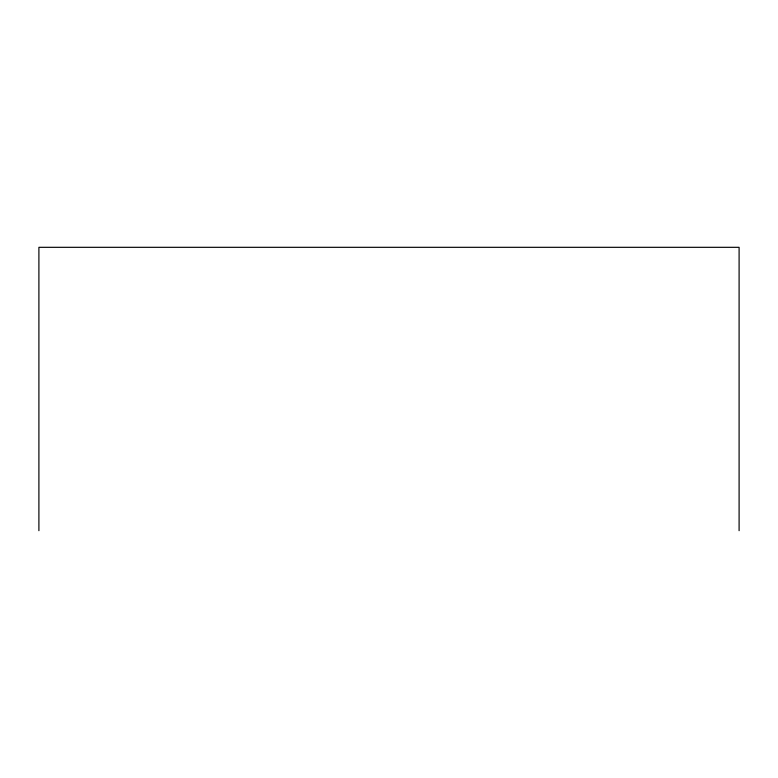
<?xml version="1.0" encoding="UTF-8"?>
<svg xmlns="http://www.w3.org/2000/svg" width="778" height="778" viewBox="0 0 778 778"><rect width="100%" height="100%" fill="white"/><g stroke="black" fill="none" stroke-linecap="round" stroke-linejoin="round"><path stroke-width="1.17" d="M739.1 530.684L739.1 247.316L38.9 247.316L38.9 530.684"/></g></svg>
